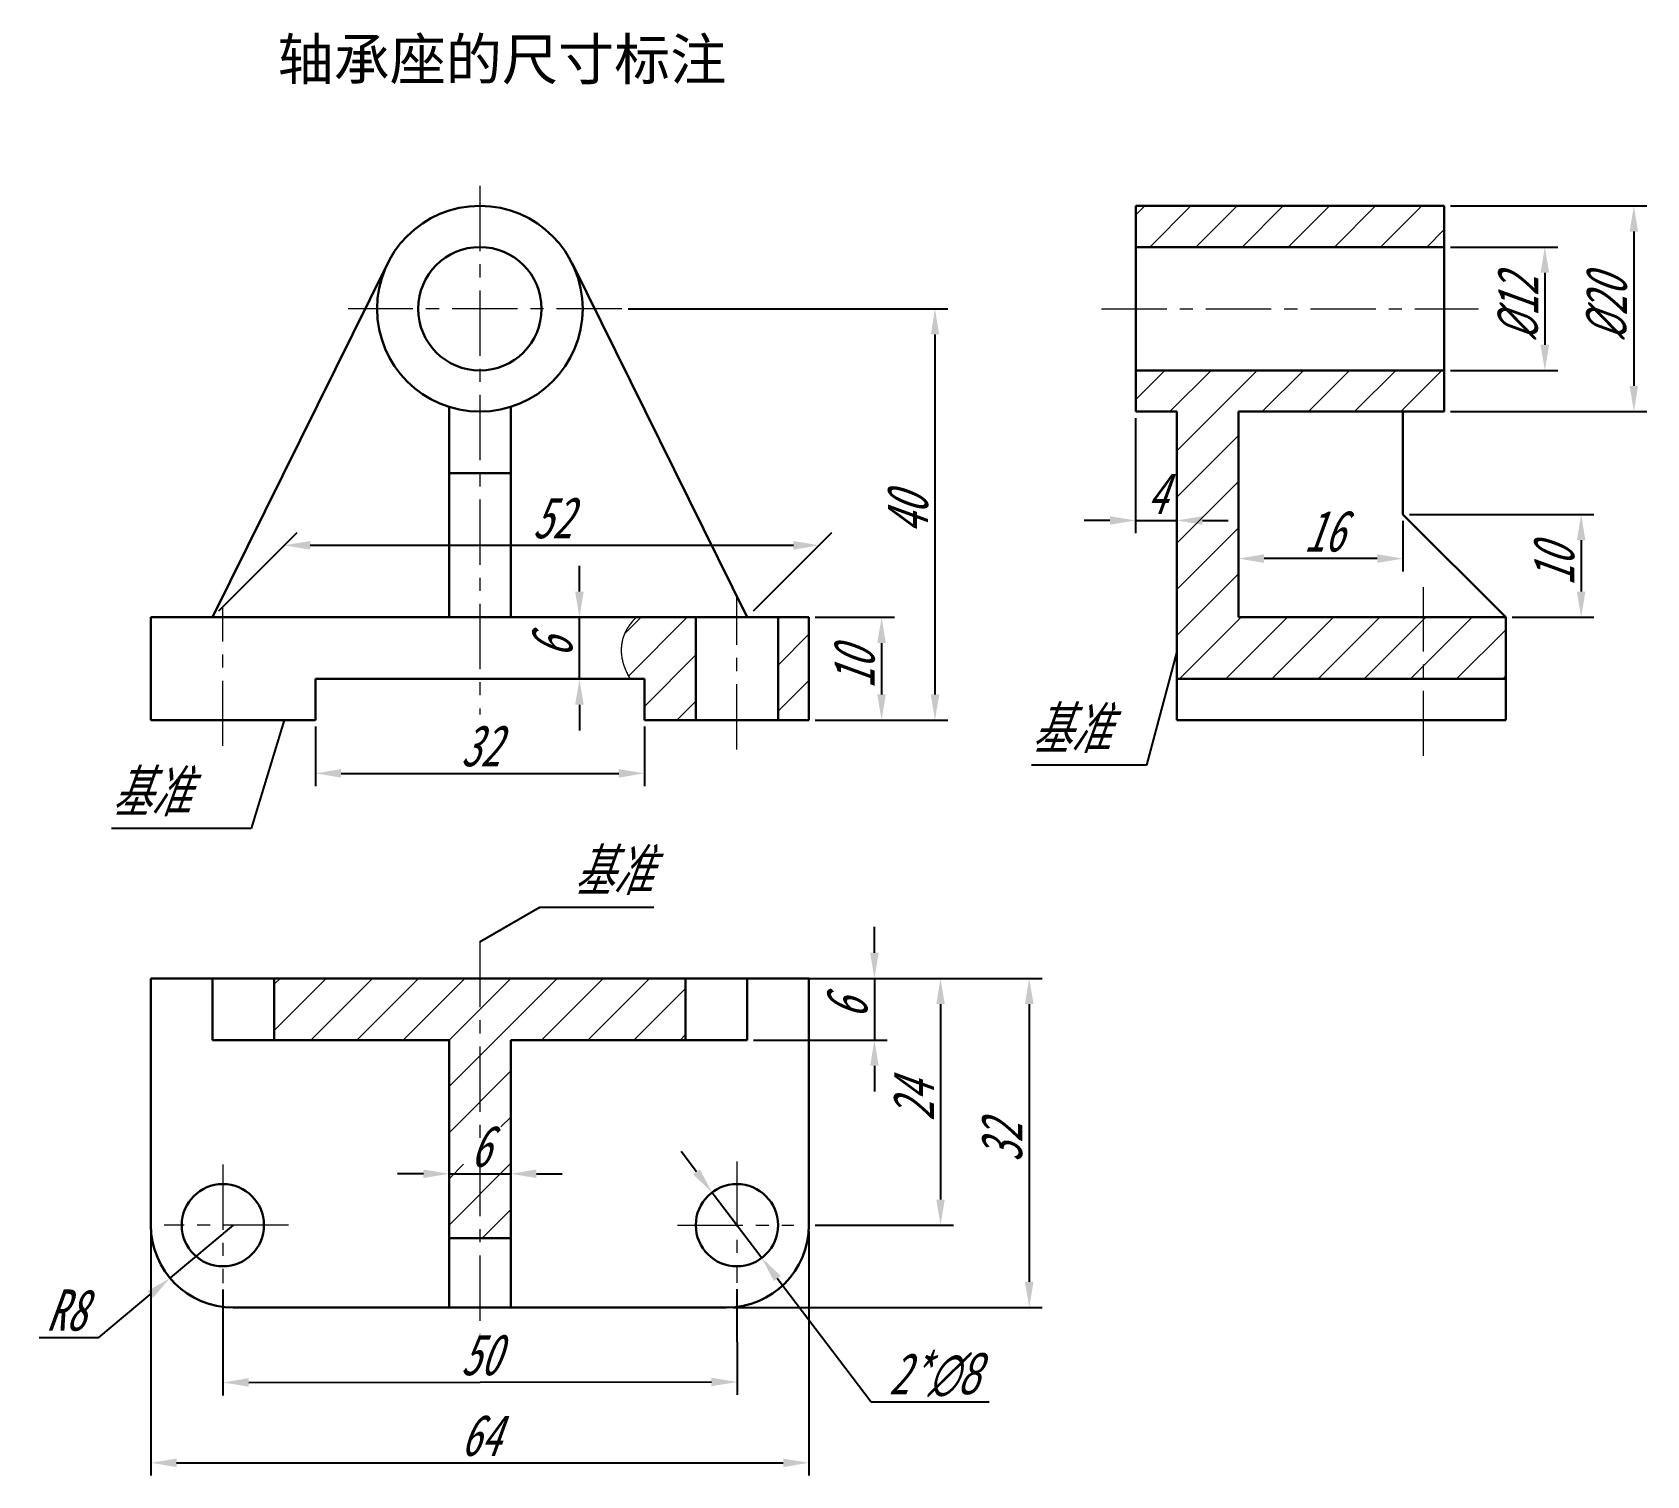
# Model space of a CAD drawing. Header units: millimetres. Extents: x 506 to 663, y 635 to 775.
import ezdxf
from ezdxf import colors
from ezdxf.entities.mleader import LeaderData, LeaderLine
from ezdxf.math import Vec2, Vec3

# ---------------------------------------------------------------- set-up
doc = ezdxf.new("R2010")
doc.units = ezdxf.units.MM
doc.linetypes.add('CENTER', pattern=[50.8, 31.75, -6.35, 6.35, -6.35])
doc.layers.get('0').update_dxf_attribs({"lineweight": 30})
for name, color, linetype, lineweight in [('中心线', 7, 'CENTER', 15), ('文字', 111, 'Continuous', 15), ('标注', 7, 'Continuous', 15)]:
    doc.layers.add(name, color=color, linetype=linetype, lineweight=lineweight)
doc.styles.add('Annotative', font='arial.ttf')
doc.styles.get("Standard").update_dxf_attribs({"font": '', "width": 0.7, "oblique": 20, "height": 4})
doc.styles.get('Standard').set_extended_font_data('FangSong')
doc.dimstyles.new('ISO-25', dxfattribs={"dimtxt": 4, "dimasz": 2.5, "dimexe": 1.25, "dimexo": 0.625, "dimtad": 1, "dimtoh": 1, "dimtxsty": 'Standard', "dimcen": 2.5, "dimadec": 0, "dimazin": 0, "dimtfac": 1, "dimtmove": 0, "dimatfit": 3, "dimfxl": 1, "dimarcsym": 0})

# ---------------------------------------------------------------- blocks, each defined once
blk = doc.blocks.new('*D2')
at = {"layer": 'Defpoints', "color": 0, "transparency": 16777216}
for p in [(533.93, 708.27), (565.93, 708.27), (565.93, 703.1)]:
    blk.add_point(p, dxfattribs=at)
at = {"layer": '标注', "color": 0, "lineweight": -2, "transparency": 16777216}
for p, q in [((533.93, 707.65), (533.93, 701.85)), ((565.93, 707.65), (565.93, 701.85)), ((536.43, 703.1), (563.43, 703.1))]:
    blk.add_line(p, q, dxfattribs=at)
at = {"layer": '标注', "color": 0, "transparency": 16777216}
for points in [[(536.43, 703.51), (536.43, 702.68), (533.93, 703.1)], [(563.43, 703.51), (563.43, 702.68), (565.93, 703.1)]]:
    blk.add_solid(points, dxfattribs=at)
at = {"layer": '标注', "color": 0, "transparency": 16777216, "insert": (549.93, 705.75), "char_height": 4, "attachment_point": 5}
blk.add_mtext('32', dxfattribs=at)
blk = doc.blocks.new('*D5')
at = {"layer": 'Defpoints', "color": 0, "transparency": 16777216}
for p in [(582.92, 725.27), (523.93, 718.27), (575.93, 718.27)]:
    blk.add_point(p, dxfattribs=at)
at = {"layer": '标注', "color": 0, "lineweight": -2, "transparency": 16777216}
for p, q in [((524.55, 718.9), (532.17, 726.52)), ((576.55, 718.9), (584.17, 726.52)), ((533.42, 725.27), (580.42, 725.27))]:
    blk.add_line(p, q, dxfattribs=at)
at = {"layer": '标注', "color": 0, "transparency": 16777216}
for points in [[(533.42, 725.69), (533.42, 724.85), (530.92, 725.27)], [(580.42, 725.69), (580.42, 724.85), (582.92, 725.27)]]:
    blk.add_solid(points, dxfattribs=at)
at = {"layer": '标注', "color": 0, "transparency": 16777216, "insert": (556.92, 727.92), "char_height": 4, "attachment_point": 5}
blk.add_mtext('52', dxfattribs=at)
blk = doc.blocks.new('*D6')
at = {"layer": 'Defpoints', "color": 0, "ltscale": 0.2, "transparency": 16777216}
for p in [(563.73, 748.27), (581.93, 708.27), (594.19, 708.27)]:
    blk.add_point(p, dxfattribs=at)
at = {"layer": '标注', "color": 0, "lineweight": -2, "ltscale": 0.2, "transparency": 16777216}
for p, q in [((564.36, 748.27), (595.44, 748.27)), ((594.19, 745.77), (594.19, 710.77)), ((582.55, 708.27), (595.44, 708.27))]:
    blk.add_line(p, q, dxfattribs=at)
at = {"layer": '标注', "color": 0, "ltscale": 0.2, "transparency": 16777216}
for points in [[(593.78, 745.77), (594.61, 745.77), (594.19, 748.27)], [(593.78, 710.77), (594.61, 710.77), (594.19, 708.27)]]:
    blk.add_solid(points, dxfattribs=at)
at = {"layer": '标注', "color": 0, "ltscale": 0.2, "transparency": 16777216, "insert": (591.55, 728.27), "char_height": 4, "attachment_point": 5, "rotation": 90}
blk.add_mtext('40', dxfattribs=at)
blk = doc.blocks.new('*D7')
at = {"layer": 'Defpoints', "color": 0, "ltscale": 0.2, "transparency": 16777216}
for p in [(581.93, 718.27), (581.93, 708.27), (589, 708.27)]:
    blk.add_point(p, dxfattribs=at)
at = {"layer": '标注', "color": 0, "lineweight": -2, "ltscale": 0.2, "transparency": 16777216}
for p, q in [((582.55, 718.27), (590.25, 718.27)), ((589, 715.77), (589, 710.77)), ((582.55, 708.27), (590.25, 708.27))]:
    blk.add_line(p, q, dxfattribs=at)
at = {"layer": '标注', "color": 0, "ltscale": 0.2, "transparency": 16777216}
for points in [[(588.58, 715.77), (589.41, 715.77), (589, 718.27)], [(588.58, 710.77), (589.41, 710.77), (589, 708.27)]]:
    blk.add_solid(points, dxfattribs=at)
at = {"layer": '标注', "color": 0, "ltscale": 0.2, "transparency": 16777216, "insert": (586.35, 713.27), "char_height": 4, "attachment_point": 5, "rotation": 90}
blk.add_mtext('10', dxfattribs=at)
blk = doc.blocks.new('*D8')
at = {"layer": 'Defpoints', "color": 0, "ltscale": 0.2, "transparency": 16777216}
for p in [(559.61, 718.27), (565.93, 718.27), (565.93, 712.27)]:
    blk.add_point(p, dxfattribs=at)
at = {"layer": '标注', "color": 0, "lineweight": -2, "ltscale": 0.2, "transparency": 16777216}
for p, q in [((559.61, 720.77), (559.61, 723.27)), ((565.3, 718.27), (558.36, 718.27)), ((559.61, 712.27), (559.61, 718.27)), ((565.3, 712.27), (558.36, 712.27)), ((559.61, 709.77), (559.61, 707.27))]:
    blk.add_line(p, q, dxfattribs=at)
at = {"layer": '标注', "color": 0, "ltscale": 0.2, "transparency": 16777216}
for points in [[(559.19, 720.77), (560.03, 720.77), (559.61, 718.27)], [(559.19, 709.77), (560.03, 709.77), (559.61, 712.27)]]:
    blk.add_solid(points, dxfattribs=at)
at = {"layer": '标注', "color": 0, "ltscale": 0.2, "transparency": 16777216, "insert": (556.96, 715.27), "char_height": 4, "attachment_point": 5, "rotation": 90}
blk.add_mtext('6', dxfattribs=at)
blk = doc.blocks.new('*D9')
at = {"layer": 'Defpoints', "color": 0, "ltscale": 0.2, "transparency": 16777216}
for p in [(613.71, 738.27), (617.71, 738.27), (617.71, 727.69)]:
    blk.add_point(p, dxfattribs=at)
at = {"layer": '标注', "color": 0, "lineweight": -2, "ltscale": 0.2, "transparency": 16777216}
for p, q in [((613.71, 737.65), (613.71, 726.44)), ((617.71, 737.65), (617.71, 726.44)), ((611.21, 727.69), (608.71, 727.69)), ((613.71, 727.69), (617.71, 727.69)), ((620.21, 727.69), (622.71, 727.69))]:
    blk.add_line(p, q, dxfattribs=at)
at = {"layer": '标注', "color": 0, "ltscale": 0.2, "transparency": 16777216}
for points in [[(611.21, 728.1), (611.21, 727.27), (613.71, 727.69)], [(620.21, 728.1), (620.21, 727.27), (617.71, 727.69)]]:
    blk.add_solid(points, dxfattribs=at)
at = {"layer": '标注', "color": 0, "ltscale": 0.2, "transparency": 16777216, "insert": (615.71, 730.31), "char_height": 4, "attachment_point": 5}
blk.add_mtext('4', dxfattribs=at)
blk = doc.blocks.new('*D10')
at = {"layer": 'Defpoints', "color": 0, "ltscale": 0.2, "transparency": 16777216}
for p in [(623.71, 728.27), (639.71, 728.27), (623.71, 723.98)]:
    blk.add_point(p, dxfattribs=at)
at = {"layer": '标注', "color": 0, "lineweight": -2, "ltscale": 0.2, "transparency": 16777216}
for p, q in [((623.71, 727.65), (623.71, 722.73)), ((639.71, 727.65), (639.71, 722.73)), ((637.21, 723.98), (626.21, 723.98))]:
    blk.add_line(p, q, dxfattribs=at)
at = {"layer": '标注', "color": 0, "ltscale": 0.2, "transparency": 16777216}
for points in [[(626.21, 724.4), (626.21, 723.56), (623.71, 723.98)], [(637.21, 724.4), (637.21, 723.56), (639.71, 723.98)]]:
    blk.add_solid(points, dxfattribs=at)
at = {"layer": '标注', "color": 0, "ltscale": 0.2, "transparency": 16777216, "insert": (632.01, 726.63), "char_height": 4, "attachment_point": 5}
blk.add_mtext('16', dxfattribs=at)
blk = doc.blocks.new('*D11')
at = {"layer": 'Defpoints', "color": 0, "ltscale": 0.2, "transparency": 16777216}
for p in [(639.71, 728.27), (649.71, 718.27), (657.04, 718.27)]:
    blk.add_point(p, dxfattribs=at)
at = {"layer": '标注', "color": 0, "lineweight": -2, "ltscale": 0.2, "transparency": 16777216}
for p, q in [((640.34, 728.27), (658.29, 728.27)), ((657.04, 725.77), (657.04, 720.77)), ((650.34, 718.27), (658.29, 718.27))]:
    blk.add_line(p, q, dxfattribs=at)
at = {"layer": '标注', "color": 0, "ltscale": 0.2, "transparency": 16777216}
for points in [[(656.63, 725.77), (657.46, 725.77), (657.04, 728.27)], [(656.63, 720.77), (657.46, 720.77), (657.04, 718.27)]]:
    blk.add_solid(points, dxfattribs=at)
at = {"layer": '标注', "color": 0, "ltscale": 0.2, "transparency": 16777216, "insert": (654.4, 723.27), "char_height": 4, "attachment_point": 5, "rotation": 90}
blk.add_mtext('10', dxfattribs=at)
blk = doc.blocks.new('*D12')
at = {"layer": 'Defpoints', "color": 0, "ltscale": 0.2, "transparency": 16777216}
for p in [(643.71, 758.27), (643.71, 738.27), (662.17, 738.27)]:
    blk.add_point(p, dxfattribs=at)
at = {"layer": '标注', "color": 0, "lineweight": -2, "ltscale": 0.2, "transparency": 16777216}
for p, q in [((644.34, 758.27), (663.42, 758.27)), ((662.17, 755.77), (662.17, 740.77)), ((644.34, 738.27), (663.42, 738.27))]:
    blk.add_line(p, q, dxfattribs=at)
at = {"layer": '标注', "color": 0, "ltscale": 0.2, "transparency": 16777216}
for points in [[(661.75, 755.77), (662.58, 755.77), (662.17, 758.27)], [(661.75, 740.77), (662.58, 740.77), (662.17, 738.27)]]:
    blk.add_solid(points, dxfattribs=at)
at = {"layer": '标注', "color": 0, "ltscale": 0.2, "transparency": 16777216, "insert": (659.52, 748.27), "char_height": 4, "attachment_point": 5, "rotation": 90}
blk.add_mtext('{\\fISOCPEUR|b0|i0|c134|p34;%%C}20', dxfattribs=at)
blk = doc.blocks.new('*D13')
at = {"layer": 'Defpoints', "color": 0, "ltscale": 0.2, "transparency": 16777216}
for p in [(643.71, 754.27), (643.71, 742.27), (653.51, 742.27)]:
    blk.add_point(p, dxfattribs=at)
at = {"layer": '标注', "color": 0, "lineweight": -2, "ltscale": 0.2, "transparency": 16777216}
for p, q in [((644.34, 754.27), (654.76, 754.27)), ((653.51, 751.77), (653.51, 744.77)), ((644.34, 742.27), (654.76, 742.27))]:
    blk.add_line(p, q, dxfattribs=at)
at = {"layer": '标注', "color": 0, "ltscale": 0.2, "transparency": 16777216}
for points in [[(653.09, 751.77), (653.93, 751.77), (653.51, 754.27)], [(653.09, 744.77), (653.93, 744.77), (653.51, 742.27)]]:
    blk.add_solid(points, dxfattribs=at)
at = {"layer": '标注', "color": 0, "ltscale": 0.2, "transparency": 16777216, "insert": (650.88, 748.27), "char_height": 4, "attachment_point": 5, "rotation": 90}
blk.add_mtext('{\\fISOCPEUR|b0|i0|c134|p34;%%C}12', dxfattribs=at)
blk = doc.blocks.new('*D14')
at = {"layer": 'Defpoints', "color": 0, "ltscale": 0.2, "transparency": 16777216}
for p in [(546.93, 677.16), (552.93, 677.16), (552.93, 664.16)]:
    blk.add_point(p, dxfattribs=at)
at = {"layer": '标注', "color": 0, "lineweight": -2, "ltscale": 0.2, "transparency": 16777216}
for p, q in [((546.93, 676.54), (546.93, 662.91)), ((552.93, 676.54), (552.93, 662.91)), ((544.43, 664.16), (541.93, 664.16)), ((546.93, 664.16), (552.93, 664.16)), ((555.43, 664.16), (557.93, 664.16))]:
    blk.add_line(p, q, dxfattribs=at)
at = {"layer": '标注', "color": 0, "ltscale": 0.2, "transparency": 16777216}
for points in [[(544.43, 664.58), (544.43, 663.75), (546.93, 664.16)], [(555.43, 664.58), (555.43, 663.75), (552.93, 664.16)]]:
    blk.add_solid(points, dxfattribs=at)
at = {"layer": '标注', "color": 0, "ltscale": 0.2, "transparency": 16777216, "insert": (549.93, 666.81), "char_height": 4, "attachment_point": 5}
blk.add_mtext('6', dxfattribs=at)
blk = doc.blocks.new('*D15')
at = {"layer": 'Defpoints', "color": 0, "ltscale": 0.2, "transparency": 16777216}
for p in [(575.93, 683.16), (575.93, 677.16), (588.3, 677.16)]:
    blk.add_point(p, dxfattribs=at)
at = {"layer": '标注', "color": 0, "lineweight": -2, "ltscale": 0.2, "transparency": 16777216}
for p, q in [((588.3, 685.66), (588.3, 688.16)), ((576.55, 683.16), (589.55, 683.16)), ((588.3, 683.16), (588.3, 677.16)), ((576.55, 677.16), (589.55, 677.16)), ((588.3, 674.66), (588.3, 672.16))]:
    blk.add_line(p, q, dxfattribs=at)
at = {"layer": '标注', "color": 0, "ltscale": 0.2, "transparency": 16777216}
for points in [[(587.89, 685.66), (588.72, 685.66), (588.3, 683.16)], [(587.89, 674.66), (588.72, 674.66), (588.3, 677.16)]]:
    blk.add_solid(points, dxfattribs=at)
at = {"layer": '标注', "color": 0, "ltscale": 0.2, "transparency": 16777216, "insert": (585.65, 680.16), "char_height": 4, "attachment_point": 5, "rotation": 90}
blk.add_mtext('6', dxfattribs=at)
blk = doc.blocks.new('*D16')
at = {"layer": 'Defpoints', "color": 0, "ltscale": 0.2, "transparency": 16777216}
for p in [(581.93, 683.16), (581.93, 659.16), (594.73, 659.16)]:
    blk.add_point(p, dxfattribs=at)
at = {"layer": '标注', "color": 0, "lineweight": -2, "ltscale": 0.2, "transparency": 16777216}
for p, q in [((582.55, 683.16), (595.98, 683.16)), ((594.73, 680.66), (594.73, 661.66)), ((582.55, 659.16), (595.98, 659.16))]:
    blk.add_line(p, q, dxfattribs=at)
at = {"layer": '标注', "color": 0, "ltscale": 0.2, "transparency": 16777216}
for points in [[(594.32, 680.66), (595.15, 680.66), (594.73, 683.16)], [(594.32, 661.66), (595.15, 661.66), (594.73, 659.16)]]:
    blk.add_solid(points, dxfattribs=at)
at = {"layer": '标注', "color": 0, "ltscale": 0.2, "transparency": 16777216, "insert": (592.11, 671.16), "char_height": 4, "attachment_point": 5, "rotation": 90}
blk.add_mtext('24', dxfattribs=at)
blk = doc.blocks.new('*D17')
at = {"layer": 'Defpoints', "color": 0, "ltscale": 0.2, "transparency": 16777216}
for p in [(581.93, 683.16), (573.93, 651.16), (603.36, 651.16)]:
    blk.add_point(p, dxfattribs=at)
at = {"layer": '标注', "color": 0, "lineweight": -2, "ltscale": 0.2, "transparency": 16777216}
for p, q in [((582.55, 683.16), (604.61, 683.16)), ((603.36, 680.66), (603.36, 653.66)), ((574.55, 651.16), (604.61, 651.16))]:
    blk.add_line(p, q, dxfattribs=at)
at = {"layer": '标注', "color": 0, "ltscale": 0.2, "transparency": 16777216}
for points in [[(602.94, 680.66), (603.78, 680.66), (603.36, 683.16)], [(602.94, 653.66), (603.78, 653.66), (603.36, 651.16)]]:
    blk.add_solid(points, dxfattribs=at)
at = {"layer": '标注', "color": 0, "ltscale": 0.2, "transparency": 16777216, "insert": (600.71, 667.16), "char_height": 4, "attachment_point": 5, "rotation": 90}
blk.add_mtext('32', dxfattribs=at)
blk = doc.blocks.new('*D18')
at = {"layer": 'Defpoints', "color": 0, "ltscale": 0.2, "transparency": 16777216}
for p in [(524.93, 653.52), (574.93, 653.57), (574.94, 643.92)]:
    blk.add_point(p, dxfattribs=at)
at = {"layer": '标注', "color": 0, "lineweight": -2, "ltscale": 0.2, "transparency": 16777216}
for p, q in [((524.93, 652.9), (524.94, 642.62)), ((574.93, 652.94), (574.94, 642.67)), ((527.44, 643.88), (572.44, 643.92))]:
    blk.add_line(p, q, dxfattribs=at)
at = {"layer": '标注', "color": 0, "ltscale": 0.2, "transparency": 16777216}
for points in [[(527.44, 644.29), (527.44, 643.46), (524.94, 643.87)], [(572.44, 644.33), (572.44, 643.5), (574.94, 643.92)]]:
    blk.add_solid(points, dxfattribs=at)
at = {"layer": '标注', "color": 0, "ltscale": 0.2, "transparency": 16777216, "insert": (549.93, 646.54), "char_height": 4, "attachment_point": 5, "rotation": 0.0507}
blk.add_mtext('50', dxfattribs=at)
blk = doc.blocks.new('*D19')
at = {"layer": 'Defpoints', "color": 0, "ltscale": 0.2, "transparency": 16777216}
for p in [(517.93, 659.16), (581.93, 659.16), (581.93, 636.06)]:
    blk.add_point(p, dxfattribs=at)
at = {"layer": '标注', "color": 0, "lineweight": -2, "ltscale": 0.2, "transparency": 16777216}
for p, q in [((517.93, 658.54), (517.93, 634.81)), ((581.93, 658.54), (581.93, 634.81)), ((520.43, 636.06), (579.43, 636.06))]:
    blk.add_line(p, q, dxfattribs=at)
at = {"layer": '标注', "color": 0, "ltscale": 0.2, "transparency": 16777216}
for points in [[(520.43, 636.47), (520.43, 635.64), (517.93, 636.06)], [(579.43, 636.47), (579.43, 635.64), (581.93, 636.06)]]:
    blk.add_solid(points, dxfattribs=at)
at = {"layer": '标注', "color": 0, "ltscale": 0.2, "transparency": 16777216, "insert": (549.93, 638.7), "char_height": 4, "attachment_point": 5}
blk.add_mtext('64', dxfattribs=at)
blk = doc.blocks.new('*D20')
at = {"layer": 'Defpoints', "color": 0, "ltscale": 0.2, "transparency": 16777216}
for p in [(572.51, 662.35), (577.34, 655.98)]:
    blk.add_point(p, dxfattribs=at)
at = {"layer": '标注', "color": 0, "lineweight": -2, "ltscale": 0.2, "transparency": 16777216}
for p, q in [((571, 664.34), (569.49, 666.34)), ((572.51, 662.35), (577.34, 655.98)), ((587.97, 641.97), (578.85, 653.99)), ((599.46, 641.97), (587.97, 641.97))]:
    blk.add_line(p, q, dxfattribs=at)
at = {"layer": '标注', "color": 0, "ltscale": 0.2, "transparency": 16777216}
for points in [[(571.33, 664.59), (570.67, 664.09), (572.51, 662.35)], [(579.19, 654.24), (578.52, 653.73), (577.34, 655.98)]]:
    blk.add_solid(points, dxfattribs=at)
at = {"layer": '标注', "color": 0, "ltscale": 0.2, "transparency": 16777216, "insert": (594.03, 644.59), "char_height": 4, "attachment_point": 5}
blk.add_mtext('{\\f@FangSong|b0|i0|c134|p49;2*\\fGulim|b0|i0|c134|p0;∅8}', dxfattribs=at)
blk = doc.blocks.new('*D21')
at = {"layer": 'Defpoints', "color": 0, "ltscale": 0.2, "transparency": 16777216}
for p in [(525.93, 659.16), (519.79, 654.03)]:
    blk.add_point(p, dxfattribs=at)
at = {"layer": '标注', "color": 0, "lineweight": -2, "ltscale": 0.2, "transparency": 16777216}
for p, q in [((525.93, 659.16), (519.79, 654.03)), ((512.85, 648.23), (517.87, 652.43)), ((507.06, 648.23), (512.85, 648.23))]:
    blk.add_line(p, q, dxfattribs=at)
at = {"layer": '标注', "color": 0, "ltscale": 0.2, "transparency": 16777216}
blk.add_solid([(517.6, 652.75), (518.14, 652.11), (519.79, 654.03)], dxfattribs=at)
at = {"layer": '标注', "color": 0, "ltscale": 0.2, "transparency": 16777216, "insert": (509.64, 650.88), "char_height": 4, "attachment_point": 5}
blk.add_mtext('R8', dxfattribs=at)
blk = doc.blocks.new('_None')

msp = doc.modelspace()

# ---------------------------------------------------------------- hatches: boundary and pattern name
at = {"layer": '标注'}
h = msp.add_hatch(dxfattribs=at)
h.set_pattern_fill('ANSI31', color=256)
h.paths.add_polyline_path([(643.712, 758.274), (613.712, 758.274), (613.712, 754.274), (643.712, 754.274)])
h = msp.add_hatch(dxfattribs=at)
h.set_pattern_fill('ANSI31', color=256)
h.paths.add_polyline_path([(643.712, 742.274), (613.712, 742.274), (613.712, 738.274), (617.712, 738.274), (617.712, 712.274), (649.712, 712.274), (649.712, 718.274), (623.712, 718.274), (623.712, 738.274), (643.712, 738.274)])
h = msp.add_hatch(dxfattribs=at)
h.set_pattern_fill('ANSI31', color=256)
edge = h.paths.add_edge_path()
edge.add_line((570.927, 718.274), (565.131, 718.274))
edge.add_spline(control_points=[(565.131, 718.274), (562.555, 715.697), (564.532, 712.274)], knot_values=[0, 0, 0, 1, 1, 1], degree=2, periodic=0)
edge.add_line((564.532, 712.274), (565.927, 712.274))
edge.add_line((565.927, 712.274), (565.927, 708.274))
edge.add_line((565.927, 708.274), (570.927, 708.274))
edge.add_line((570.927, 708.274), (570.927, 718.274))
h.paths.add_polyline_path([(581.927, 718.274), (578.927, 718.274), (578.927, 708.274), (581.927, 708.274)])
at = {"layer": '标注', "ltscale": 0.2}
h = msp.add_hatch(dxfattribs=at)
h.set_pattern_fill('ANSI31', color=256)
edge = h.paths.add_edge_path()
edge.add_line((569.927, 683.164), (549.927, 683.164))
edge.add_line((549.927, 683.164), (549.927, 670.952))
edge.add_spline(control_points=[(549.927, 670.952), (550.262, 671.243), (550.666, 671.53), (551.152, 671.811)], knot_values=[0, 0, 0, 0, 0.1688879, 0.1688879, 0.1688879, 0.1688879], degree=3, periodic=0)
edge.add_spline(control_points=[(551.152, 671.811), (551.305, 671.811), (552.175, 668.56), (552.175, 665.459), (550.638, 663.922), (549.96, 663.724), (549.927, 663.715)], knot_values=[2.9485067, 2.9485067, 2.9485067, 2.9485067, 3.9485067, 4.9485067, 5.9485067, 6, 6, 6, 6], degree=3, periodic=0)
edge.add_line((549.927, 663.715), (549.927, 657.898))
edge.add_line((549.927, 657.898), (552.927, 657.898))
edge.add_line((552.927, 657.898), (552.927, 677.164))
edge.add_line((552.927, 677.164), (569.927, 677.164))
edge.add_line((569.927, 677.164), (569.927, 683.164))
edge = h.paths.add_edge_path()
edge.add_line((549.927, 683.164), (529.927, 683.164))
edge.add_line((529.927, 683.164), (529.927, 677.164))
edge.add_line((529.927, 677.164), (546.927, 677.164))
edge.add_line((546.927, 677.164), (546.927, 657.898))
edge.add_line((546.927, 657.898), (549.927, 657.898))
edge.add_line((549.927, 657.898), (549.927, 663.715))
edge.add_spline(control_points=[(549.927, 663.715), (549.321, 663.562), (548.276, 664.201), (548.276, 666.201), (548.276, 669.521), (549.927, 670.952)], knot_values=[0.1688879, 0.1688879, 0.1688879, 0.1688879, 1.1173946, 2.1173946, 2.9485067, 2.9485067, 2.9485067, 2.9485067], degree=3, periodic=0)
edge.add_line((549.927, 670.952), (549.927, 683.164))

# ---------------------------------------------------------------- linework, layer by layer
for p, q in [((613.712, 758.274), (613.712, 738.274)), ((613.712, 758.274), (643.712, 758.274)), ((643.712, 758.274), (643.712, 738.274)), ((643.712, 754.274), (613.712, 754.274)), ((523.927, 718.274), (540.964, 752.708)), ((575.927, 718.274), (558.89, 752.708)), ((643.712, 742.274), (613.712, 742.274)), ((546.927, 718.274), (546.927, 738.734)), ((552.927, 718.274), (552.927, 738.734)), ((617.712, 738.274), (613.712, 738.274)), ((617.712, 738.274), (617.712, 708.274)), ((643.712, 738.274), (623.712, 738.274)), ((623.712, 738.274), (623.712, 718.274)), ((639.712, 738.274), (639.712, 728.274)), ((639.712, 728.274), (649.712, 718.274)), ((517.927, 718.274), (549.927, 718.274)), ((517.927, 718.274), (517.927, 708.274)), ((581.927, 718.274), (549.927, 718.274)), ((570.927, 718.274), (570.927, 708.274)), ((578.927, 718.274), (578.927, 708.274)), ((581.927, 718.274), (581.927, 708.274)), ((649.712, 718.274), (623.712, 718.274)), ((649.712, 708.274), (649.712, 718.274)), ((533.927, 708.274), (533.927, 712.274)), ((533.927, 712.274), (549.927, 712.274)), ((565.927, 712.274), (549.927, 712.274)), ((565.927, 708.274), (565.927, 712.274)), ((617.712, 712.274), (649.712, 712.274)), ((517.927, 708.274), (533.927, 708.274)), ((581.927, 708.274), (565.927, 708.274)), ((617.712, 708.274), (649.712, 708.274)), ((517.927, 683.164), (581.927, 683.164)), ((517.927, 659.164), (517.927, 683.164)), ((523.927, 683.164), (523.927, 677.164)), ((529.927, 683.164), (529.927, 677.164)), ((569.927, 683.164), (569.927, 677.164)), ((575.927, 683.164), (575.927, 677.164)), ((581.927, 683.164), (581.927, 659.164)), ((523.927, 677.164), (546.927, 677.164)), ((546.927, 651.164), (546.927, 677.164)), ((552.927, 677.164), (552.927, 651.164)), ((552.927, 677.164), (575.927, 677.164)), ((546.927, 657.898), (552.927, 657.898)), ((573.927, 651.164), (525.927, 651.164))]:
    msp.add_line(p, q)
at = {"ltscale": 0.2}
msp.add_line((552.927, 732.274), (546.927, 732.274), dxfattribs=at)
for centre, radius in [((549.927, 748.274), 10), ((549.927, 748.274), 6), ((524.927, 659.164), 4), ((574.927, 659.164), 4)]:
    msp.add_circle(centre, radius)
for centre, start, end in [((525.927, 659.164), 180, 270), ((573.927, 659.164), 270, 0)]:
    msp.add_arc(centre, 8, start, end)
at = {"layer": '中心线', "ltscale": 0.2}
for p, q in [((549.927, 760.215), (549.927, 708.806)), ((563.732, 748.274), (537.124, 748.274)), ((610.389, 748.274), (647.05, 748.274)), ((641.712, 704.788), (641.712, 721.202)), ((524.927, 705.759), (524.927, 719.274)), ((574.927, 705.428), (574.927, 720.295)), ((549.927, 686.709), (549.927, 648.566)), ((524.927, 665.068), (524.927, 653.525)), ((574.927, 665.36), (574.927, 653.569)), ((531.309, 659.164), (519.219, 659.164)), ((569.14, 659.164), (580.463, 659.164))]:
    msp.add_line(p, q, dxfattribs=at)
at = {"layer": '标注'}
msp.add_open_spline([(565.131, 718.274), (562.555, 715.697), (564.532, 712.274)], degree=2, dxfattribs=at)

# ---------------------------------------------------------------- texts
at = {"layer": '文字', "color": 150, "ltscale": 0.2, "insert": (530.248, 774.533), "char_height": 4, "attachment_point": 1, "style": 'Annotative'}
msp.add_mtext('轴承座的尺寸标注', dxfattribs=at)

# ---------------------------------------------------------------- dimensions: what is measured, and where the dimension line sits
at = {"layer": '标注', "ltscale": 0.2}
for base, p1, p2, text, picture, middle in [((662.168, 738.274), (643.712, 758.274), (643.712, 738.274), '{\\fISOCPEUR|b0|i0|c134|p34;%%C}20', '*D12', (659.52, 748.274)), ((653.509, 742.274), (643.712, 754.274), (643.712, 742.274), '{\\fISOCPEUR|b0|i0|c134|p34;%%C}12', '*D13', (650.884, 748.274))]:
    dim = msp.add_linear_dim(base=base, p1=p1, p2=p2, angle=90, text=text, dimstyle='ISO-25', dxfattribs=at)
    dim.commit()
    dim.dimension.update_dxf_attribs({"geometry": picture, "text_midpoint": middle})
at = {"layer": '标注', "color": 242, "ltscale": 0.2}
for base, p1, p2, picture, middle in [((594.194, 708.274), (563.732, 748.274), (581.927, 708.274), '*D6', (591.547, 728.274)), ((594.733, 659.164), (581.927, 683.164), (581.927, 659.164), '*D16', (592.108, 671.164))]:
    dim = msp.add_linear_dim(base=base, p1=p1, p2=p2, angle=90, dimstyle='ISO-25', dxfattribs=at)
    dim.commit()
    dim.dimension.update_dxf_attribs({"geometry": picture, "text_midpoint": middle})
dim = msp.add_linear_dim(base=(617.712, 727.685), p1=(613.712, 738.274), p2=(617.712, 738.274), dimstyle='ISO-25', dxfattribs=at)
dim.commit()
dim.dimension.update_dxf_attribs({"geometry": '*D9', "text_midpoint": (615.712, 727.685), "dimtype": 160})
at = {"layer": '标注'}
dim = msp.add_linear_dim(base=(582.925, 725.272), p1=(523.927, 718.274), p2=(575.927, 718.274), dimstyle='ISO-25', dxfattribs=at)
dim.commit()
dim.dimension.update_dxf_attribs({"geometry": '*D5', "text_midpoint": (556.925, 727.919)})
at = {"layer": '标注', "ltscale": 0.2}
dim = msp.add_linear_dim(base=(623.712, 723.979), p1=(639.712, 728.274), p2=(623.712, 728.274), dimstyle='ISO-25', dxfattribs=at)
dim.commit()
dim.dimension.update_dxf_attribs({"geometry": '*D10', "text_midpoint": (632.014, 723.979), "dimtype": 160})
for base, p1, p2, picture, middle in [((657.044, 718.274), (639.712, 728.274), (649.712, 718.274), '*D11', (654.396, 723.274)), ((559.612, 718.274), (565.927, 712.274), (565.927, 718.274), '*D8', (556.964, 715.274)), ((588.998, 708.274), (581.927, 718.274), (581.927, 708.274), '*D7', (586.35, 713.274)), ((588.302, 677.164), (575.927, 683.164), (575.927, 677.164), '*D15', (585.654, 680.164)), ((603.361, 651.164), (581.927, 683.164), (573.927, 651.164), '*D17', (600.713, 667.164))]:
    dim = msp.add_linear_dim(base=base, p1=p1, p2=p2, angle=90, dimstyle='ISO-25', dxfattribs=at)
    dim.commit()
    dim.dimension.update_dxf_attribs({"geometry": picture, "text_midpoint": middle})
at = {"layer": '标注'}
dim = msp.add_linear_dim(base=(565.927, 703.098), p1=(533.927, 708.274), p2=(565.927, 708.274), dimstyle='ISO-25', override={"dimtxt": 5}, dxfattribs=at)
dim.commit()
dim.dimension.update_dxf_attribs({"geometry": '*D2', "text_midpoint": (549.927, 705.746)})
at = {"layer": '标注', "ltscale": 0.2}
for base, p1, p2, picture, middle in [((552.927, 664.164), (546.927, 677.164), (552.927, 677.164), '*D14', (549.927, 666.812)), ((581.927, 636.056), (517.927, 659.164), (581.927, 659.164), '*D19', (549.927, 638.704))]:
    dim = msp.add_linear_dim(base=base, p1=p1, p2=p2, dimstyle='ISO-25', dxfattribs=at)
    dim.commit()
    dim.dimension.update_dxf_attribs({"geometry": picture, "text_midpoint": middle})
dim = msp.add_diameter_dim_2p(p1=(572.51, 662.351), p2=(577.344, 655.977), text='{\\f@FangSong|b0|i0|c134|p49;2*\\fGulim|b0|i0|c134|p0;<>}', dimstyle='ISO-25', dxfattribs=at)
dim.commit()
dim.dimension.update_dxf_attribs({"geometry": '*D20', "text_midpoint": (594.026, 641.966), "dimtype": 163})
dim = msp.add_radius_dim(center=(525.927, 659.164), mpoint=(519.788, 654.034), dimstyle='ISO-25', dxfattribs=at)
dim.commit()
dim.dimension.update_dxf_attribs({"geometry": '*D21', "text_midpoint": (509.639, 650.881)})
at = {"layer": '标注', "color": 242, "ltscale": 0.2}
dim = msp.add_aligned_dim(p1=(524.927, 653.525), p2=(574.927, 653.569), distance=-9.651, dimstyle='ISO-25', dxfattribs=at)
dim.commit()
dim.dimension.update_dxf_attribs({"geometry": '*D18', "text_midpoint": (549.933, 646.544)})

# ---------------------------------------------------------------- leaders
at = {"layer": '文字', "color": 140, "ltscale": 0.2}
ml = msp.add_multileader_mtext('Standard', dxfattribs=at)
ml.set_content('基准', color=140)
ml.set_leader_properties()
ml.set_arrow_properties(name='NONE')
ml.build(insert=Vec2(0, 0))
ml.multileader.update_dxf_attribs({"text_left_attachment_type": 5, "text_right_attachment_type": 5})
ctx = ml.context
ctx.base_point, ctx.plane_origin = Vec3(599.725, 703.886), Vec3(617.712, 714.938)
ctx.left_attachment, ctx.right_attachment, ctx.text_align_type = 5, 5, 2
notes = []
notes.append((ctx, [(0, (1, 1, 0), (614.75, 703.886), (-1, 0), 1.456, [(0, [(617.712, 714.938)], 0, [])])]))
ctx.mtext.insert, ctx.mtext.alignment, ctx.mtext.flow_direction = Vec3(611.294, 709.509), 3, 5
ml = msp.add_multileader_mtext('Standard', dxfattribs=at)
ml.set_content('基准', color=140)
ml.set_leader_properties()
ml.set_arrow_properties(name='NONE')
ml.build(insert=Vec2(0, 0))
ml.multileader.update_dxf_attribs({"text_left_attachment_type": 5, "text_right_attachment_type": 5})
ctx = ml.context
ctx.base_point, ctx.plane_origin = Vec3(510.25, 697.737), Vec3(530.882, 708.274)
ctx.left_attachment, ctx.right_attachment, ctx.text_align_type = 5, 5, 2
notes.append((ctx, [(0, (1, 1, 0), (527.666, 697.737), (-1, 0), 3.847, [(0, [(530.882, 708.274)], 0, [])])]))
ctx.mtext.insert, ctx.mtext.alignment, ctx.mtext.flow_direction = Vec3(521.82, 703.36), 3, 5
ml = msp.add_multileader_mtext('Standard', dxfattribs=at)
ml.set_content('基准', color=140)
ml.set_leader_properties()
ml.set_arrow_properties(name='NONE')
ml.build(insert=Vec2(0, 0))
ml.multileader.update_dxf_attribs({"text_left_attachment_type": 5, "text_right_attachment_type": 5})
ctx = ml.context
ctx.base_point, ctx.plane_origin = Vec3(557.135, 690.075), Vec3(549.927, 686.709)
ctx.left_attachment, ctx.right_attachment = 5, 5
notes.append((ctx, [(0, (1, 1, 0), (555.758, 690.075), (1, 0), 1.377, [(0, [(549.927, 686.709)], 0, [])])]))
ctx.mtext.insert, ctx.mtext.flow_direction = Vec3(559.135, 695.698), 5
for ctx, leaders in notes:
    for number, flags, end, landing, length, lines in leaders:
        leader = LeaderData()
        leader.index, (leader.has_last_leader_line, leader.has_dogleg_vector, leader.attachment_direction) = number, flags
        leader.last_leader_point, leader.dogleg_vector, leader.dogleg_length = Vec3(end), Vec3(landing), length
        for number, points, colour, breaks in lines:
            line = LeaderLine()
            line.index, line.vertices, line.color, line.breaks = number, Vec3.list(points), colors.encode_raw_color(colour), breaks
            leader.lines.append(line)
        ctx.leaders.append(leader)

doc.saveas('drawing.dxf')
